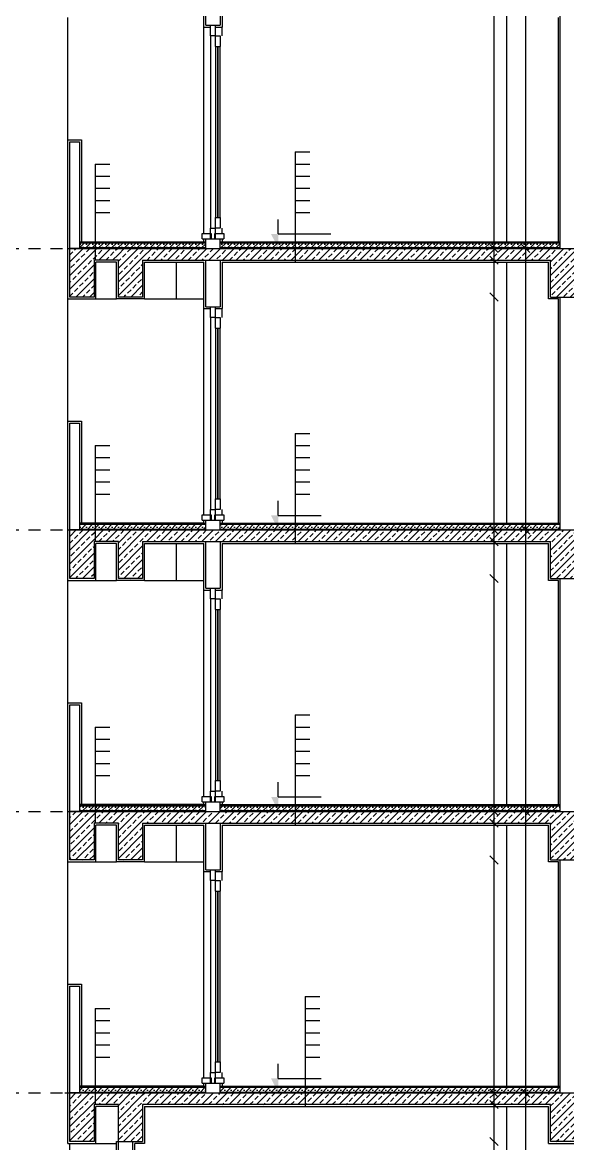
# Model space of a CAD drawing. Header units: metres. Extents: x -220 to 294, y -29 to 18.
# Drawn here: x 24.53 to 30.14, y 0.38 to 11.93 of the extents above; entities that cross this region are included whole.
import ezdxf

# ---------------------------------------------------------------- set-up
doc = ezdxf.new("R2010")
doc.units = ezdxf.units.M
doc.header["$MEASUREMENT"] = 0
doc.linetypes.add('DASHED4', pattern=[0.1875, 0.125, -0.0625])
for name, color, linetype in [('Cizgi', 7, 'Continuous'), ('Kesit_Kot', 7, 'Continuous'), ('Olculendirme', 7, 'Continuous'), ('Rota', 7, 'Continuous'), ('Standart', 7, 'Continuous'), ('Tarama', 7, 'Continuous')]:
    doc.layers.add(name, color=color, linetype=linetype)

msp = doc.modelspace()

# ---------------------------------------------------------------- hatches: boundary and pattern name
at = {"layer": 'Kesit_Kot', "linetype": 'Continuous', "lineweight": -3}
for points in [[(27.166, 9.6), (27.091, 9.75), (27.166, 9.75)], [(27.166, 6.7), (27.091, 6.85), (27.166, 6.85)], [(27.166, 3.8), (27.091, 3.95), (27.166, 3.95)], [(27.166, 0.9), (27.091, 1.05), (27.166, 1.05)]]:
    msp.add_hatch(color=216, dxfattribs=at).paths.add_polyline_path(points)
at = {"layer": 'Tarama', "linetype": 'Continuous', "lineweight": -3}
h = msp.add_hatch(dxfattribs=at)
h.set_pattern_fill('ANSI33', color=58, scale=0.4, style=0)
h.paths.add_polyline_path([(25.269, 9.1), (25.019, 9.1), (25.019, 9.6), (25.269, 9.6)])
h = msp.add_hatch(dxfattribs=at)
h.set_pattern_fill('NET', color=163, style=0)
h.paths.add_polyline_path([(26.419, 9.66), (25.119, 9.66), (25.119, 9.67), (26.419, 9.67)])
h = msp.add_hatch(dxfattribs=at)
h.set_pattern_fill('DOTS', color=58, scale=0.8, style=0)
h.paths.add_polyline_path([(26.419, 9.655), (25.119, 9.655), (25.119, 9.66), (26.419, 9.66)])
h = msp.add_hatch(dxfattribs=at)
h.set_pattern_fill('SACNCR', color=58, scale=0.5, style=0)
h.paths.add_polyline_path([(26.419, 9.605), (25.119, 9.605), (25.119, 9.655), (26.419, 9.655)])
h = msp.add_hatch(dxfattribs=at)
h.set_pattern_fill('DOTS', color=38, scale=0.8, style=0)
h.paths.add_polyline_path([(26.419, 9.6), (25.119, 9.6), (25.119, 9.605), (26.419, 9.605)])
h = msp.add_hatch(dxfattribs=at)
h.set_pattern_fill('ANSI33', color=58, scale=0.4, style=0)
h.paths.add_polyline_path([(25.519, 9.48), (25.269, 9.48), (25.269, 9.6), (25.519, 9.6)])
h = msp.add_hatch(dxfattribs=at)
h.set_pattern_fill('ANSI33', color=58, scale=0.4, style=0)
h.paths.add_polyline_path([(25.769, 9.1), (25.519, 9.1), (25.519, 9.6), (25.769, 9.6)])
h = msp.add_hatch(dxfattribs=at)
h.set_pattern_fill('ANSI33', color=58, scale=0.4, style=0)
h.paths.add_polyline_path([(29.969, 9.48), (25.769, 9.48), (25.769, 9.6), (29.969, 9.6)])
h = msp.add_hatch(dxfattribs=at)
h.set_pattern_fill('NET', color=163, style=0)
h.paths.add_polyline_path([(30.069, 9.66), (26.569, 9.66), (26.569, 9.67), (30.069, 9.67)])
h = msp.add_hatch(dxfattribs=at)
h.set_pattern_fill('DOTS', color=58, scale=0.8, style=0)
h.paths.add_polyline_path([(30.069, 9.655), (26.569, 9.655), (26.569, 9.66), (30.069, 9.66)])
h = msp.add_hatch(dxfattribs=at)
h.set_pattern_fill('SACNCR', color=58, scale=0.5, style=0)
h.paths.add_polyline_path([(30.069, 9.605), (26.569, 9.605), (26.569, 9.655), (30.069, 9.655)])
h = msp.add_hatch(dxfattribs=at)
h.set_pattern_fill('DOTS', color=38, scale=0.8, style=0)
h.paths.add_polyline_path([(30.069, 9.6), (26.569, 9.6), (26.569, 9.605), (30.069, 9.605)])
h = msp.add_hatch(dxfattribs=at)
h.set_pattern_fill('ANSI33', color=58, scale=0.4, style=0)
h.paths.add_polyline_path([(30.219, 9.1), (29.969, 9.1), (29.969, 9.6), (30.219, 9.6)])
h = msp.add_hatch(dxfattribs=at)
h.set_pattern_fill('ANSI33', color=58, scale=0.4, style=0)
h.paths.add_polyline_path([(25.269, 6.2), (25.019, 6.2), (25.019, 6.7), (25.269, 6.7)])
h = msp.add_hatch(dxfattribs=at)
h.set_pattern_fill('NET', color=163, style=0)
h.paths.add_polyline_path([(26.419, 6.76), (25.119, 6.76), (25.119, 6.77), (26.419, 6.77)])
h = msp.add_hatch(dxfattribs=at)
h.set_pattern_fill('DOTS', color=58, scale=0.8, style=0)
h.paths.add_polyline_path([(26.419, 6.755), (25.119, 6.755), (25.119, 6.76), (26.419, 6.76)])
h = msp.add_hatch(dxfattribs=at)
h.set_pattern_fill('SACNCR', color=58, scale=0.5, style=0)
h.paths.add_polyline_path([(26.419, 6.705), (25.119, 6.705), (25.119, 6.755), (26.419, 6.755)])
h = msp.add_hatch(dxfattribs=at)
h.set_pattern_fill('DOTS', color=38, scale=0.8, style=0)
h.paths.add_polyline_path([(26.419, 6.7), (25.119, 6.7), (25.119, 6.705), (26.419, 6.705)])
h = msp.add_hatch(dxfattribs=at)
h.set_pattern_fill('ANSI33', color=58, scale=0.4, style=0)
h.paths.add_polyline_path([(25.519, 6.58), (25.269, 6.58), (25.269, 6.7), (25.519, 6.7)])
h = msp.add_hatch(dxfattribs=at)
h.set_pattern_fill('ANSI33', color=58, scale=0.4, style=0)
h.paths.add_polyline_path([(25.769, 6.2), (25.519, 6.2), (25.519, 6.7), (25.769, 6.7)])
h = msp.add_hatch(dxfattribs=at)
h.set_pattern_fill('ANSI33', color=58, scale=0.4, style=0)
h.paths.add_polyline_path([(29.969, 6.58), (25.769, 6.58), (25.769, 6.7), (29.969, 6.7)])
h = msp.add_hatch(dxfattribs=at)
h.set_pattern_fill('NET', color=163, style=0)
h.paths.add_polyline_path([(30.069, 6.76), (26.569, 6.76), (26.569, 6.77), (30.069, 6.77)])
h = msp.add_hatch(dxfattribs=at)
h.set_pattern_fill('DOTS', color=58, scale=0.8, style=0)
h.paths.add_polyline_path([(30.069, 6.755), (26.569, 6.755), (26.569, 6.76), (30.069, 6.76)])
h = msp.add_hatch(dxfattribs=at)
h.set_pattern_fill('SACNCR', color=58, scale=0.5, style=0)
h.paths.add_polyline_path([(30.069, 6.705), (26.569, 6.705), (26.569, 6.755), (30.069, 6.755)])
h = msp.add_hatch(dxfattribs=at)
h.set_pattern_fill('DOTS', color=38, scale=0.8, style=0)
h.paths.add_polyline_path([(30.069, 6.7), (26.569, 6.7), (26.569, 6.705), (30.069, 6.705)])
h = msp.add_hatch(dxfattribs=at)
h.set_pattern_fill('ANSI33', color=58, scale=0.4, style=0)
h.paths.add_polyline_path([(30.219, 6.2), (29.969, 6.2), (29.969, 6.7), (30.219, 6.7)])
h = msp.add_hatch(dxfattribs=at)
h.set_pattern_fill('NET', color=163, style=0)
h.paths.add_polyline_path([(26.419, 3.86), (25.119, 3.86), (25.119, 3.87), (26.419, 3.87)])
h = msp.add_hatch(dxfattribs=at)
h.set_pattern_fill('DOTS', color=58, scale=0.8, style=0)
h.paths.add_polyline_path([(26.419, 3.855), (25.119, 3.855), (25.119, 3.86), (26.419, 3.86)])
h = msp.add_hatch(dxfattribs=at)
h.set_pattern_fill('SACNCR', color=58, scale=0.5, style=0)
h.paths.add_polyline_path([(26.419, 3.805), (25.119, 3.805), (25.119, 3.855), (26.419, 3.855)])
h = msp.add_hatch(dxfattribs=at)
h.set_pattern_fill('NET', color=163, style=0)
h.paths.add_polyline_path([(30.069, 3.86), (26.569, 3.86), (26.569, 3.87), (30.069, 3.87)])
h = msp.add_hatch(dxfattribs=at)
h.set_pattern_fill('DOTS', color=58, scale=0.8, style=0)
h.paths.add_polyline_path([(30.069, 3.855), (26.569, 3.855), (26.569, 3.86), (30.069, 3.86)])
h = msp.add_hatch(dxfattribs=at)
h.set_pattern_fill('SACNCR', color=58, scale=0.5, style=0)
h.paths.add_polyline_path([(30.069, 3.805), (26.569, 3.805), (26.569, 3.855), (30.069, 3.855)])
h = msp.add_hatch(dxfattribs=at)
h.set_pattern_fill('ANSI33', color=58, scale=0.4, style=0)
h.paths.add_polyline_path([(25.269, 3.3), (25.019, 3.3), (25.019, 3.8), (25.269, 3.8)])
h = msp.add_hatch(dxfattribs=at)
h.set_pattern_fill('DOTS', color=38, scale=0.8, style=0)
h.paths.add_polyline_path([(26.419, 3.8), (25.119, 3.8), (25.119, 3.805), (26.419, 3.805)])
h = msp.add_hatch(dxfattribs=at)
h.set_pattern_fill('ANSI33', color=58, scale=0.4, style=0)
h.paths.add_polyline_path([(25.519, 3.68), (25.269, 3.68), (25.269, 3.8), (25.519, 3.8)])
h = msp.add_hatch(dxfattribs=at)
h.set_pattern_fill('ANSI33', color=58, scale=0.4, style=0)
h.paths.add_polyline_path([(25.769, 3.3), (25.519, 3.3), (25.519, 3.8), (25.769, 3.8)])
h = msp.add_hatch(dxfattribs=at)
h.set_pattern_fill('ANSI33', color=58, scale=0.4, style=0)
h.paths.add_polyline_path([(29.969, 3.68), (25.769, 3.68), (25.769, 3.8), (29.969, 3.8)])
h = msp.add_hatch(dxfattribs=at)
h.set_pattern_fill('DOTS', color=38, scale=0.8, style=0)
h.paths.add_polyline_path([(30.069, 3.8), (26.569, 3.8), (26.569, 3.805), (30.069, 3.805)])
h = msp.add_hatch(dxfattribs=at)
h.set_pattern_fill('ANSI33', color=58, scale=0.4, style=0)
h.paths.add_polyline_path([(30.219, 3.3), (29.969, 3.3), (29.969, 3.8), (30.219, 3.8)])
h = msp.add_hatch(dxfattribs=at)
h.set_pattern_fill('NET', color=163, style=0)
h.paths.add_polyline_path([(26.419, 0.96), (25.119, 0.96), (25.119, 0.97), (26.419, 0.97)])
h = msp.add_hatch(dxfattribs=at)
h.set_pattern_fill('DOTS', color=58, scale=0.8, style=0)
h.paths.add_polyline_path([(26.419, 0.955), (25.119, 0.955), (25.119, 0.96), (26.419, 0.96)])
h = msp.add_hatch(dxfattribs=at)
h.set_pattern_fill('SACNCR', color=58, scale=0.5, style=0)
h.paths.add_polyline_path([(26.419, 0.905), (25.119, 0.905), (25.119, 0.955), (26.419, 0.955)])
h = msp.add_hatch(dxfattribs=at)
h.set_pattern_fill('NET', color=163, style=0)
h.paths.add_polyline_path([(30.069, 0.96), (26.569, 0.96), (26.569, 0.97), (30.069, 0.97)])
h = msp.add_hatch(dxfattribs=at)
h.set_pattern_fill('DOTS', color=58, scale=0.8, style=0)
h.paths.add_polyline_path([(30.069, 0.955), (26.569, 0.955), (26.569, 0.96), (30.069, 0.96)])
h = msp.add_hatch(dxfattribs=at)
h.set_pattern_fill('SACNCR', color=58, scale=0.5, style=0)
h.paths.add_polyline_path([(30.069, 0.905), (26.569, 0.905), (26.569, 0.955), (30.069, 0.955)])
h = msp.add_hatch(dxfattribs=at)
h.set_pattern_fill('ANSI33', color=58, scale=0.4, style=0)
h.paths.add_polyline_path([(25.269, 0.4), (25.019, 0.4), (25.019, 0.9), (25.269, 0.9)])
h = msp.add_hatch(dxfattribs=at)
h.set_pattern_fill('DOTS', color=38, scale=0.8, style=0)
h.paths.add_polyline_path([(26.419, 0.9), (25.119, 0.9), (25.119, 0.905), (26.419, 0.905)])
h = msp.add_hatch(dxfattribs=at)
h.set_pattern_fill('ANSI33', color=58, scale=0.4, style=0)
h.paths.add_polyline_path([(25.519, 0.78), (25.269, 0.78), (25.269, 0.9), (25.519, 0.9)])
h = msp.add_hatch(dxfattribs=at)
h.set_pattern_fill('ANSI33', color=58, scale=0.4, style=0)
h.paths.add_polyline_path([(25.769, 0.4), (25.519, 0.4), (25.519, 0.9), (25.769, 0.9)])
h = msp.add_hatch(dxfattribs=at)
h.set_pattern_fill('ANSI33', color=58, scale=0.4, style=0)
h.paths.add_polyline_path([(29.969, 0.78), (25.769, 0.78), (25.769, 0.9), (29.969, 0.9)])
h = msp.add_hatch(dxfattribs=at)
h.set_pattern_fill('DOTS', color=38, scale=0.8, style=0)
h.paths.add_polyline_path([(30.069, 0.9), (26.569, 0.9), (26.569, 0.905), (30.069, 0.905)])
h = msp.add_hatch(dxfattribs=at)
h.set_pattern_fill('ANSI33', color=58, scale=0.4, style=0)
h.paths.add_polyline_path([(30.219, 0.4), (29.969, 0.4), (29.969, 0.9), (30.219, 0.9)])

# ---------------------------------------------------------------- linework, layer by layer
at = {"layer": 'Cizgi', "color": 241, "linetype": 'Continuous', "lineweight": -3}
for points in [[(26.399, 11.88), (26.399, 12.36)], [(26.589, 12.36), (26.589, 11.88)], [(30.049, 9.67), (30.049, 11.98)], [(26.399, 11.88), (26.469, 11.88)], [(26.519, 11.88), (26.589, 11.88)], [(24.999, 10.72), (25.139, 10.72)], [(25.139, 10.72), (25.139, 9.67)], [(24.999, 9.08), (24.999, 9.605)], [(24.999, 9.6), (25.019, 9.6)], [(26.399, 9.67), (26.399, 9.7)], [(26.589, 9.7), (26.589, 9.67)], [(25.499, 9.46), (25.289, 9.46)], [(25.289, 9.08), (25.289, 9.46)], [(25.499, 9.08), (25.499, 9.46)], [(25.789, 9.46), (26.119, 9.46)], [(25.789, 9.08), (25.789, 9.46)], [(26.119, 9.46), (26.399, 9.46)], [(26.399, 8.98), (26.399, 9.46)], [(26.589, 9.46), (29.519, 9.46)], [(26.589, 9.46), (26.589, 8.98)], [(29.519, 9.46), (29.949, 9.46)], [(29.949, 9.08), (29.949, 9.46)], [(24.999, 9.08), (25.289, 9.08)], [(25.789, 9.08), (25.499, 9.08)], [(30.049, 9.08), (29.949, 9.08)], [(30.049, 6.77), (30.049, 9.08)], [(26.399, 8.98), (26.469, 8.98)], [(26.519, 8.98), (26.589, 8.98)], [(24.999, 7.82), (25.139, 7.82)], [(25.139, 7.82), (25.139, 6.77)], [(24.999, 6.18), (24.999, 6.7)], [(24.999, 6.7), (25.019, 6.7)], [(26.399, 6.77), (26.399, 6.8)], [(26.589, 6.8), (26.589, 6.77)], [(25.499, 6.56), (25.289, 6.56)], [(25.289, 6.18), (25.289, 6.56)], [(25.499, 6.18), (25.499, 6.56)], [(25.789, 6.56), (26.119, 6.56)], [(25.789, 6.18), (25.789, 6.56)], [(26.119, 6.56), (26.399, 6.56)], [(26.399, 6.08), (26.399, 6.56)], [(26.589, 6.56), (29.519, 6.56)], [(26.589, 6.56), (26.589, 6.08)], [(29.519, 6.56), (29.949, 6.56)], [(29.949, 6.18), (29.949, 6.56)], [(24.999, 6.18), (25.289, 6.18)], [(25.789, 6.18), (25.499, 6.18)], [(30.049, 6.18), (29.949, 6.18)], [(30.049, 3.87), (30.049, 6.18)], [(26.399, 6.08), (26.469, 6.08)], [(26.519, 6.08), (26.589, 6.08)], [(24.999, 4.92), (25.139, 4.92)], [(25.139, 4.92), (25.139, 3.87)], [(26.399, 3.87), (26.399, 3.9)], [(26.589, 3.9), (26.589, 3.87)], [(24.999, 3.28), (24.999, 3.8)], [(24.999, 3.8), (25.019, 3.8)], [(25.499, 3.66), (25.289, 3.66)], [(25.289, 3.28), (25.289, 3.66)], [(25.499, 3.28), (25.499, 3.66)], [(25.789, 3.66), (26.119, 3.66)], [(25.789, 3.28), (25.789, 3.66)], [(26.119, 3.66), (26.399, 3.66)], [(26.399, 3.18), (26.399, 3.66)], [(26.589, 3.66), (29.519, 3.66)], [(26.589, 3.66), (26.589, 3.18)], [(29.519, 3.66), (29.949, 3.66)], [(29.949, 3.28), (29.949, 3.66)], [(24.999, 3.28), (25.289, 3.28)], [(25.789, 3.28), (25.499, 3.28)], [(30.049, 3.28), (29.949, 3.28)], [(30.049, 0.97), (30.049, 3.28)], [(26.399, 3.18), (26.469, 3.18)], [(26.519, 3.18), (26.589, 3.18)], [(24.999, 2.02), (25.139, 2.02)], [(25.139, 2.02), (25.139, 0.97)], [(26.399, 0.97), (26.399, 1)], [(26.589, 1), (26.589, 0.97)], [(24.969, 0.9), (24.999, 0.9)], [(24.999, 0.38), (24.999, 0.9)], [(24.999, 0.9), (25.019, 0.9)], [(25.519, 0.76), (25.289, 0.76)], [(25.289, 0.38), (25.289, 0.76)], [(25.789, 0.76), (29.519, 0.76)], [(25.789, 0.76), (25.789, 0.38)], [(29.519, 0.76), (29.949, 0.76)], [(29.949, 0.38), (29.949, 0.76)], [(24.999, 0.38), (25.019, 0.38)], [(25.019, 0.38), (25.289, 0.38)], [(25.499, 0.4), (25.519, 0.4)], [(25.499, 0.3), (25.499, 0.4)], [(25.789, 0.38), (25.689, 0.38)], [(25.689, 0.3), (25.689, 0.38)], [(29.949, 0.38), (30.239, 0.38)]]:
    msp.add_lwpolyline(points, dxfattribs=at)
at = {"layer": 'Cizgi', "color": 166, "linetype": 'Continuous', "lineweight": -3}
for points in [[(26.419, 11.9), (26.419, 12.38)], [(26.569, 12.38), (26.569, 11.9)], [(26.419, 11.9), (26.469, 11.9)], [(26.469, 11.9), (26.519, 11.9)], [(26.519, 11.9), (26.569, 11.9)], [(30.069, 9.67), (30.069, 12)], [(26.419, 9.67), (26.419, 9.7)], [(26.419, 9.7), (26.469, 9.7)], [(26.419, 9.6), (26.419, 9.67)], [(26.469, 9.7), (26.475, 9.7)], [(26.475, 9.7), (26.512, 9.7)], [(26.512, 9.7), (26.519, 9.7)], [(26.519, 9.7), (26.569, 9.7)], [(26.569, 9.67), (26.569, 9.7)], [(26.569, 9.6), (26.569, 9.67)], [(30.069, 9.6), (30.069, 9.67)], [(26.419, 9), (26.419, 9.48)], [(26.569, 9.48), (26.569, 9)], [(30.069, 6.77), (30.069, 9.1)], [(26.419, 9), (26.469, 9)], [(26.469, 9), (26.519, 9)], [(26.519, 9), (26.569, 9)], [(26.419, 6.77), (26.419, 6.8)], [(26.419, 6.8), (26.469, 6.8)], [(26.419, 6.7), (26.419, 6.77)], [(26.469, 6.8), (26.475, 6.8)], [(26.475, 6.8), (26.512, 6.8)], [(26.512, 6.8), (26.519, 6.8)], [(26.519, 6.8), (26.569, 6.8)], [(26.569, 6.77), (26.569, 6.8)], [(26.569, 6.7), (26.569, 6.77)], [(30.069, 6.7), (30.069, 6.77)], [(26.419, 6.1), (26.419, 6.58)], [(26.569, 6.58), (26.569, 6.1)], [(30.069, 3.87), (30.069, 6.2)], [(26.419, 6.1), (26.469, 6.1)], [(26.469, 6.1), (26.519, 6.1)], [(26.519, 6.1), (26.569, 6.1)], [(26.419, 3.87), (26.419, 3.9)], [(26.419, 3.9), (26.469, 3.9)], [(26.419, 3.8), (26.419, 3.87)], [(26.469, 3.9), (26.475, 3.9)], [(26.475, 3.9), (26.512, 3.9)], [(26.512, 3.9), (26.519, 3.9)], [(26.519, 3.9), (26.569, 3.9)], [(26.569, 3.87), (26.569, 3.9)], [(26.569, 3.8), (26.569, 3.87)], [(30.069, 3.8), (30.069, 3.87)], [(26.419, 3.2), (26.419, 3.68)], [(26.569, 3.68), (26.569, 3.2)], [(30.069, 0.97), (30.069, 3.3)], [(26.419, 3.2), (26.469, 3.2)], [(26.469, 3.2), (26.519, 3.2)], [(26.519, 3.2), (26.569, 3.2)], [(26.419, 0.97), (26.419, 1)], [(26.419, 1), (26.469, 1)], [(26.419, 0.9), (26.419, 0.97)], [(26.469, 1), (26.475, 1)], [(26.475, 1), (26.512, 1)], [(26.512, 1), (26.519, 1)], [(26.519, 1), (26.569, 1)], [(26.569, 0.97), (26.569, 1)], [(26.569, 0.9), (26.569, 0.97)], [(30.069, 0.9), (30.069, 0.97)], [(25.519, -2), (25.519, 0.4)], [(25.669, -1.945), (25.669, 0.4)]]:
    msp.add_lwpolyline(points, dxfattribs=at)
at = {"layer": 'Cizgi', "color": 118, "linetype": 'Continuous', "lineweight": -3}
for points in [[(29.519, 9.67), (29.519, 12.36)], [(24.999, 9.605), (24.999, 11.98)], [(26.399, 9.755), (26.399, 11.88)], [(26.589, 11.79), (26.589, 11.88)], [(26.589, 9.755), (26.589, 9.81)], [(26.119, 9.08), (26.119, 9.46)], [(29.519, 6.77), (29.519, 9.46)], [(24.999, 6.7), (24.999, 9.08)], [(25.289, 9.08), (25.499, 9.08)], [(25.789, 9.08), (26.119, 9.08)], [(26.119, 9.08), (26.399, 9.08)], [(26.399, 6.855), (26.399, 8.98)], [(26.589, 8.89), (26.589, 8.98)], [(26.589, 6.855), (26.589, 6.91)], [(26.119, 6.18), (26.119, 6.56)], [(29.519, 3.87), (29.519, 6.56)], [(24.999, 3.8), (24.999, 6.18)], [(25.289, 6.18), (25.499, 6.18)], [(25.789, 6.18), (26.119, 6.18)], [(26.119, 6.18), (26.399, 6.18)], [(26.399, 3.955), (26.399, 6.08)], [(26.589, 5.99), (26.589, 6.08)], [(26.589, 3.955), (26.589, 4.01)], [(26.119, 3.28), (26.119, 3.66)], [(29.519, 0.97), (29.519, 3.66)], [(24.999, 0.9), (24.999, 3.28)], [(25.289, 3.28), (25.499, 3.28)], [(25.789, 3.28), (26.119, 3.28)], [(26.119, 3.28), (26.399, 3.28)], [(26.399, 1.055), (26.399, 3.18)], [(26.589, 3.09), (26.589, 3.18)], [(26.589, 1.055), (26.589, 1.11)], [(29.519, -1.945), (29.519, 0.76)], [(25.019, -2), (25.019, 0.38)], [(25.289, 0.38), (25.499, 0.38)]]:
    msp.add_lwpolyline(points, dxfattribs=at)
at = {"layer": 'Cizgi', "color": 173, "linetype": 'Continuous', "lineweight": -3}
for points in [[(26.469, 11.88), (26.469, 11.9)], [(26.519, 11.88), (26.519, 11.9)], [(26.469, 11.79), (26.469, 11.88)], [(26.519, 11.79), (26.469, 11.79)], [(26.519, 11.79), (26.519, 11.88)], [(26.519, 11.68), (26.519, 11.79)], [(26.519, 11.79), (26.569, 11.79)], [(26.569, 11.79), (26.569, 11.68)], [(26.519, 11.68), (26.543, 11.68)], [(26.543, 9.92), (26.543, 11.68)], [(26.543, 11.68), (26.544, 11.68)], [(26.544, 11.68), (26.569, 11.68)], [(26.544, 11.68), (26.544, 9.92)], [(26.519, 9.81), (26.519, 9.92)], [(26.519, 9.92), (26.543, 9.92)], [(26.544, 9.92), (26.543, 9.92)], [(26.544, 9.92), (26.569, 9.92)], [(26.569, 9.92), (26.569, 9.81)], [(26.381, 9.7), (26.381, 9.755)], [(26.381, 9.755), (26.469, 9.755)], [(26.469, 9.755), (26.469, 9.81)], [(26.469, 9.81), (26.519, 9.81)], [(26.469, 9.7), (26.469, 9.755)], [(26.469, 9.755), (26.475, 9.755)], [(26.475, 9.755), (26.475, 9.7)], [(26.512, 9.7), (26.512, 9.755)], [(26.512, 9.755), (26.519, 9.755)], [(26.519, 9.755), (26.519, 9.81)], [(26.569, 9.81), (26.519, 9.81)], [(26.519, 9.7), (26.519, 9.755)], [(26.519, 9.755), (26.606, 9.755)], [(26.606, 9.755), (26.606, 9.7)], [(26.381, 9.7), (26.399, 9.7)], [(26.399, 9.7), (26.419, 9.7)], [(26.569, 9.7), (26.589, 9.7)], [(26.589, 9.7), (26.606, 9.7)], [(26.469, 8.98), (26.469, 9)], [(26.469, 8.89), (26.469, 8.98)], [(26.519, 8.98), (26.519, 9)], [(26.519, 8.89), (26.519, 8.98)], [(26.519, 8.89), (26.469, 8.89)], [(26.519, 8.78), (26.519, 8.89)], [(26.519, 8.89), (26.569, 8.89)], [(26.519, 8.78), (26.543, 8.78)], [(26.543, 7.02), (26.543, 8.78)], [(26.543, 8.78), (26.544, 8.78)], [(26.544, 8.78), (26.569, 8.78)], [(26.544, 8.78), (26.544, 7.02)], [(26.569, 8.89), (26.569, 8.78)], [(26.519, 6.91), (26.519, 7.02)], [(26.519, 7.02), (26.543, 7.02)], [(26.544, 7.02), (26.543, 7.02)], [(26.544, 7.02), (26.569, 7.02)], [(26.569, 7.02), (26.569, 6.91)], [(26.381, 6.8), (26.381, 6.855)], [(26.381, 6.855), (26.469, 6.855)], [(26.469, 6.855), (26.469, 6.91)], [(26.469, 6.91), (26.519, 6.91)], [(26.469, 6.8), (26.469, 6.855)], [(26.469, 6.855), (26.475, 6.855)], [(26.475, 6.855), (26.475, 6.8)], [(26.512, 6.8), (26.512, 6.855)], [(26.512, 6.855), (26.519, 6.855)], [(26.519, 6.855), (26.519, 6.91)], [(26.569, 6.91), (26.519, 6.91)], [(26.519, 6.8), (26.519, 6.855)], [(26.519, 6.855), (26.606, 6.855)], [(26.606, 6.855), (26.606, 6.8)], [(26.381, 6.8), (26.399, 6.8)], [(26.399, 6.8), (26.419, 6.8)], [(26.569, 6.8), (26.589, 6.8)], [(26.589, 6.8), (26.606, 6.8)], [(26.469, 6.08), (26.469, 6.1)], [(26.469, 5.99), (26.469, 6.08)], [(26.519, 6.08), (26.519, 6.1)], [(26.519, 5.99), (26.519, 6.08)], [(26.519, 5.99), (26.469, 5.99)], [(26.519, 5.88), (26.519, 5.99)], [(26.519, 5.99), (26.569, 5.99)], [(26.569, 5.99), (26.569, 5.88)], [(26.519, 5.88), (26.543, 5.88)], [(26.543, 4.12), (26.543, 5.88)], [(26.543, 5.88), (26.544, 5.88)], [(26.544, 5.88), (26.569, 5.88)], [(26.544, 5.88), (26.544, 4.12)], [(26.519, 4.01), (26.519, 4.12)], [(26.519, 4.12), (26.543, 4.12)], [(26.544, 4.12), (26.543, 4.12)], [(26.544, 4.12), (26.569, 4.12)], [(26.569, 4.12), (26.569, 4.01)], [(26.381, 3.9), (26.381, 3.955)], [(26.381, 3.955), (26.469, 3.955)], [(26.469, 3.955), (26.469, 4.01)], [(26.469, 4.01), (26.519, 4.01)], [(26.469, 3.9), (26.469, 3.955)], [(26.469, 3.955), (26.475, 3.955)], [(26.475, 3.955), (26.475, 3.9)], [(26.512, 3.9), (26.512, 3.955)], [(26.512, 3.955), (26.519, 3.955)], [(26.519, 3.955), (26.519, 4.01)], [(26.569, 4.01), (26.519, 4.01)], [(26.519, 3.9), (26.519, 3.955)], [(26.519, 3.955), (26.606, 3.955)], [(26.606, 3.955), (26.606, 3.9)], [(26.381, 3.9), (26.399, 3.9)], [(26.399, 3.9), (26.419, 3.9)], [(26.569, 3.9), (26.589, 3.9)], [(26.589, 3.9), (26.606, 3.9)], [(26.469, 3.18), (26.469, 3.2)], [(26.469, 3.09), (26.469, 3.18)], [(26.519, 3.18), (26.519, 3.2)], [(26.519, 3.09), (26.519, 3.18)], [(26.519, 3.09), (26.469, 3.09)], [(26.519, 2.98), (26.519, 3.09)], [(26.519, 3.09), (26.569, 3.09)], [(26.569, 3.09), (26.569, 2.98)], [(26.519, 2.98), (26.543, 2.98)], [(26.543, 1.22), (26.543, 2.98)], [(26.543, 2.98), (26.544, 2.98)], [(26.544, 2.98), (26.569, 2.98)], [(26.544, 2.98), (26.544, 1.22)], [(26.519, 1.11), (26.519, 1.22)], [(26.519, 1.22), (26.543, 1.22)], [(26.544, 1.22), (26.543, 1.22)], [(26.544, 1.22), (26.569, 1.22)], [(26.569, 1.22), (26.569, 1.11)], [(26.381, 1), (26.381, 1.055)], [(26.381, 1.055), (26.469, 1.055)], [(26.469, 1.055), (26.469, 1.11)], [(26.469, 1.11), (26.519, 1.11)], [(26.469, 1), (26.469, 1.055)], [(26.469, 1.055), (26.475, 1.055)], [(26.475, 1.055), (26.475, 1)], [(26.512, 1), (26.512, 1.055)], [(26.512, 1.055), (26.519, 1.055)], [(26.519, 1.055), (26.519, 1.11)], [(26.569, 1.11), (26.519, 1.11)], [(26.519, 1), (26.519, 1.055)], [(26.519, 1.055), (26.606, 1.055)], [(26.606, 1.055), (26.606, 1)], [(26.381, 1), (26.399, 1)], [(26.399, 1), (26.419, 1)], [(26.569, 1), (26.589, 1)], [(26.589, 1), (26.606, 1)]]:
    msp.add_lwpolyline(points, dxfattribs=at)
at = {"layer": 'Cizgi', "color": 98, "linetype": 'Continuous', "lineweight": -3}
for points in [[(26.469, 11.79), (26.469, 9.81)], [(26.519, 11.68), (26.519, 9.92)], [(26.569, 9.92), (26.569, 11.68)], [(26.469, 8.89), (26.469, 6.91)], [(26.519, 8.78), (26.519, 7.02)], [(26.569, 7.02), (26.569, 8.78)], [(26.469, 5.99), (26.469, 4.01)], [(26.519, 5.88), (26.519, 4.12)], [(26.569, 4.12), (26.569, 5.88)], [(26.469, 3.09), (26.469, 1.11)], [(26.519, 2.98), (26.519, 1.22)], [(26.569, 1.22), (26.569, 2.98)]]:
    msp.add_lwpolyline(points, dxfattribs=at)
at = {"layer": 'Cizgi', "color": 73, "linetype": 'DASHED4', "lineweight": -3}
for points in [[(18.969, 9.6), (24.999, 9.6)], [(24.999, 9.6), (34.719, 9.6)], [(18.969, 6.7), (24.999, 6.7)], [(24.999, 6.7), (34.719, 6.7)], [(18.969, 3.8), (24.999, 3.8)], [(24.999, 3.8), (34.719, 3.8)], [(18.969, 0.9), (24.969, 0.9)], [(24.969, 0.9), (34.719, 0.9)]]:
    msp.add_lwpolyline(points, dxfattribs=at)
at = {"layer": 'Cizgi', "color": 59, "linetype": 'Continuous', "lineweight": -3}
for points in [[(25.019, 9.6), (25.019, 9.67)], [(25.119, 9.67), (26.399, 9.67)], [(26.399, 9.67), (26.419, 9.67)], [(26.569, 9.67), (26.589, 9.67)], [(26.589, 9.67), (29.519, 9.67)], [(29.519, 9.67), (30.049, 9.67)], [(30.049, 9.67), (30.069, 9.67)], [(25.019, 6.7), (25.019, 6.77)], [(26.399, 6.77), (25.119, 6.77)], [(26.399, 6.77), (26.419, 6.77)], [(26.569, 6.77), (26.589, 6.77)], [(26.589, 6.77), (29.519, 6.77)], [(29.519, 6.77), (30.049, 6.77)], [(30.049, 6.77), (30.069, 6.77)], [(25.019, 3.8), (25.019, 3.87)], [(26.399, 3.87), (25.119, 3.87)], [(26.399, 3.87), (26.419, 3.87)], [(26.569, 3.87), (26.589, 3.87)], [(26.589, 3.87), (29.519, 3.87)], [(29.519, 3.87), (30.049, 3.87)], [(30.049, 3.87), (30.069, 3.87)], [(25.019, 0.9), (25.019, 0.97)], [(26.399, 0.97), (25.119, 0.97)], [(26.399, 0.97), (26.419, 0.97)], [(26.569, 0.97), (26.589, 0.97)], [(26.589, 0.97), (29.519, 0.97)], [(29.519, 0.97), (30.049, 0.97)], [(30.049, 0.97), (30.069, 0.97)]]:
    msp.add_lwpolyline(points, dxfattribs=at)
at = {"layer": 'Cizgi', "color": 7, "linetype": 'Continuous', "lineweight": -3}
for points in [[(25.019, 9.6), (26.419, 9.6)], [(25.019, 9.1), (25.019, 9.6)], [(26.419, 9.6), (26.569, 9.6)], [(26.569, 9.6), (30.069, 9.6)], [(30.069, 9.6), (30.219, 9.6)], [(25.519, 9.48), (25.269, 9.48)], [(25.269, 9.48), (25.269, 9.1)], [(25.519, 9.1), (25.519, 9.48)], [(25.769, 9.48), (26.419, 9.48)], [(25.769, 9.48), (25.769, 9.1)], [(26.419, 9.48), (26.569, 9.48)], [(26.569, 9.48), (29.969, 9.48)], [(29.969, 9.1), (29.969, 9.48)], [(25.269, 9.1), (25.019, 9.1)], [(25.769, 9.1), (25.519, 9.1)], [(29.969, 9.1), (30.069, 9.1)], [(30.069, 9.1), (30.219, 9.1)], [(25.019, 6.7), (26.419, 6.7)], [(25.019, 6.2), (25.019, 6.7)], [(26.419, 6.7), (26.569, 6.7)], [(26.569, 6.7), (30.069, 6.7)], [(30.069, 6.7), (30.219, 6.7)], [(25.519, 6.58), (25.269, 6.58)], [(25.269, 6.58), (25.269, 6.2)], [(25.519, 6.2), (25.519, 6.58)], [(25.769, 6.58), (26.419, 6.58)], [(25.769, 6.58), (25.769, 6.2)], [(26.419, 6.58), (26.569, 6.58)], [(26.569, 6.58), (29.969, 6.58)], [(29.969, 6.2), (29.969, 6.58)], [(25.269, 6.2), (25.019, 6.2)], [(25.769, 6.2), (25.519, 6.2)], [(29.969, 6.2), (30.069, 6.2)], [(30.069, 6.2), (30.219, 6.2)], [(25.019, 3.3), (25.019, 3.8)], [(25.019, 3.8), (26.419, 3.8)], [(26.419, 3.8), (26.569, 3.8)], [(26.569, 3.8), (30.069, 3.8)], [(30.069, 3.8), (30.219, 3.8)], [(25.519, 3.68), (25.269, 3.68)], [(25.269, 3.68), (25.269, 3.3)], [(25.519, 3.3), (25.519, 3.68)], [(25.769, 3.68), (25.769, 3.3)], [(25.769, 3.68), (26.419, 3.68)], [(26.419, 3.68), (26.569, 3.68)], [(26.569, 3.68), (29.969, 3.68)], [(29.969, 3.3), (29.969, 3.68)], [(25.269, 3.3), (25.019, 3.3)], [(25.769, 3.3), (25.519, 3.3)], [(29.969, 3.3), (30.069, 3.3)], [(30.069, 3.3), (30.219, 3.3)], [(25.019, 0.9), (26.419, 0.9)], [(25.019, 0.4), (25.019, 0.9)], [(26.419, 0.9), (26.569, 0.9)], [(26.569, 0.9), (30.069, 0.9)], [(30.069, 0.9), (30.219, 0.9)], [(25.519, 0.78), (25.269, 0.78)], [(25.269, 0.78), (25.269, 0.4)], [(25.519, 0.76), (25.519, 0.78)], [(25.519, 0.4), (25.519, 0.76)], [(29.969, 0.78), (25.769, 0.78)], [(25.769, 0.78), (25.769, 0.4)], [(29.969, 0.4), (29.969, 0.78)], [(25.269, 0.4), (25.019, 0.4)], [(25.519, 0.4), (25.669, 0.4)], [(25.669, 0.4), (25.769, 0.4)], [(30.219, 0.4), (29.969, 0.4)]]:
    msp.add_lwpolyline(points, dxfattribs=at)
at = {"layer": 'Cizgi', "color": 38, "linetype": 'Continuous', "lineweight": -3}
for points in [[(26.419, 9.66), (25.119, 9.66)], [(26.419, 9.655), (25.119, 9.655)], [(26.419, 9.605), (25.119, 9.605)], [(30.069, 9.66), (26.569, 9.66)], [(30.069, 9.655), (26.569, 9.655)], [(30.069, 9.605), (26.569, 9.605)], [(26.419, 6.76), (25.119, 6.76)], [(26.419, 6.755), (25.119, 6.755)], [(26.419, 6.705), (25.119, 6.705)], [(30.069, 6.76), (26.569, 6.76)], [(30.069, 6.755), (26.569, 6.755)], [(30.069, 6.705), (26.569, 6.705)], [(26.419, 3.86), (25.119, 3.86)], [(26.419, 3.855), (25.119, 3.855)], [(30.069, 3.86), (26.569, 3.86)], [(30.069, 3.855), (26.569, 3.855)], [(26.419, 3.805), (25.119, 3.805)], [(30.069, 3.805), (26.569, 3.805)], [(26.419, 0.96), (25.119, 0.96)], [(26.419, 0.955), (25.119, 0.955)], [(30.069, 0.96), (26.569, 0.96)], [(30.069, 0.955), (26.569, 0.955)], [(26.419, 0.905), (25.119, 0.905)], [(30.069, 0.905), (26.569, 0.905)]]:
    msp.add_lwpolyline(points, dxfattribs=at)
at = {"layer": 'Kesit_Kot', "color": 216, "linetype": 'Continuous', "lineweight": -3}
for points in [[(27.166, 9.75), (27.166, 9.9)], [(27.166, 9.75), (27.705, 9.75)], [(26.666, 9.6), (27.166, 9.6)], [(27.166, 6.85), (27.166, 7)], [(27.166, 6.85), (27.608, 6.85)], [(26.666, 6.7), (27.166, 6.7)], [(27.166, 3.95), (27.166, 4.1)], [(27.166, 3.95), (27.608, 3.95)], [(26.666, 3.8), (27.166, 3.8)], [(27.166, 1.05), (27.166, 1.2)], [(27.166, 1.05), (27.608, 1.05)], [(26.666, 0.9), (27.166, 0.9)]]:
    msp.add_lwpolyline(points, dxfattribs=at)
at = {"layer": 'Olculendirme', "color": 47, "linetype": 'Continuous', "lineweight": -3}
for points in [[(29.388, -7.88), (29.388, 12.58)], [(29.713, -8.83), (29.713, 12.58)], [(29.463, 9.6), (29.763, 9.6)], [(29.463, 6.7), (29.763, 6.7)], [(29.463, 3.8), (29.763, 3.8)], [(29.463, 0.9), (29.763, 0.9)]]:
    msp.add_lwpolyline(points, dxfattribs=at)
at = {"layer": 'Olculendirme', "color": 59, "linetype": 'Continuous', "lineweight": -3}
for points in [[(29.345, 9.642), (29.43, 9.558)], [(29.67, 9.642), (29.755, 9.558)], [(29.345, 9.522), (29.43, 9.438)], [(29.345, 9.142), (29.43, 9.058)], [(29.345, 6.742), (29.43, 6.658)], [(29.67, 6.742), (29.755, 6.658)], [(29.345, 6.622), (29.43, 6.538)], [(29.345, 6.242), (29.43, 6.158)], [(29.345, 3.842), (29.43, 3.758)], [(29.67, 3.842), (29.755, 3.758)], [(29.345, 3.722), (29.43, 3.638)], [(29.345, 3.342), (29.43, 3.258)], [(29.345, 0.942), (29.43, 0.858)], [(29.67, 0.942), (29.755, 0.858)], [(29.345, 0.822), (29.43, 0.738)], [(29.345, 0.442), (29.43, 0.358)]]:
    msp.add_lwpolyline(points, dxfattribs=at)
at = {"layer": 'Rota', "color": 38, "linetype": 'Continuous', "lineweight": -3}
for points in [[(25.019, 9.6), (25.019, 10.7)], [(25.019, 10.7), (25.119, 10.7)], [(25.119, 10.7), (25.119, 9.6)], [(25.119, 9.6), (25.019, 9.6)], [(25.019, 6.7), (25.019, 7.8)], [(25.019, 7.8), (25.119, 7.8)], [(25.119, 7.8), (25.119, 6.7)], [(25.119, 6.7), (25.019, 6.7)], [(25.019, 3.8), (25.019, 4.9)], [(25.019, 4.9), (25.119, 4.9)], [(25.119, 4.9), (25.119, 3.8)], [(25.119, 3.8), (25.019, 3.8)], [(25.019, 0.9), (25.019, 2)], [(25.019, 2), (25.119, 2)], [(25.119, 2), (25.119, 0.9)], [(25.119, 0.9), (25.019, 0.9)]]:
    msp.add_lwpolyline(points, dxfattribs=at)
at = {"layer": 'Standart', "color": 58, "linetype": 'Continuous', "lineweight": -3}
for points in [[(27.341, 10.595), (27.341, 9.46)], [(27.341, 10.595), (27.491, 10.595)], [(25.28, 10.47), (25.28, 9.48)], [(25.28, 10.47), (25.43, 10.47)], [(27.341, 10.47), (27.491, 10.47)], [(25.28, 10.345), (25.43, 10.345)], [(27.341, 10.345), (27.491, 10.345)], [(25.28, 10.22), (25.43, 10.22)], [(27.341, 10.22), (27.491, 10.22)], [(25.28, 10.095), (25.43, 10.095)], [(27.341, 10.095), (27.491, 10.095)], [(25.28, 9.97), (25.43, 9.97)], [(27.341, 9.97), (27.491, 9.97)], [(27.341, 7.695), (27.341, 6.56)], [(27.341, 7.695), (27.491, 7.695)], [(25.28, 7.57), (25.28, 6.58)], [(25.28, 7.57), (25.43, 7.57)], [(27.341, 7.57), (27.491, 7.57)], [(25.28, 7.445), (25.43, 7.445)], [(27.341, 7.445), (27.491, 7.445)], [(25.28, 7.32), (25.43, 7.32)], [(27.341, 7.32), (27.491, 7.32)], [(25.28, 7.195), (25.43, 7.195)], [(27.341, 7.195), (27.491, 7.195)], [(25.28, 7.07), (25.43, 7.07)], [(27.341, 7.07), (27.491, 7.07)], [(27.341, 4.795), (27.341, 3.66)], [(27.341, 4.795), (27.491, 4.795)], [(25.28, 4.67), (25.28, 3.68)], [(25.28, 4.67), (25.43, 4.67)], [(27.341, 4.67), (27.491, 4.67)], [(25.28, 4.545), (25.43, 4.545)], [(27.341, 4.545), (27.491, 4.545)], [(25.28, 4.42), (25.43, 4.42)], [(27.341, 4.42), (27.491, 4.42)], [(25.28, 4.295), (25.43, 4.295)], [(27.341, 4.295), (27.491, 4.295)], [(25.28, 4.17), (25.43, 4.17)], [(27.341, 4.17), (27.491, 4.17)], [(27.442, 1.895), (27.442, 0.76)], [(27.442, 1.895), (27.592, 1.895)], [(25.28, 1.77), (25.28, 0.78)], [(25.28, 1.77), (25.43, 1.77)], [(27.442, 1.77), (27.592, 1.77)], [(25.28, 1.645), (25.43, 1.645)], [(27.442, 1.645), (27.592, 1.645)], [(25.28, 1.52), (25.43, 1.52)], [(27.442, 1.52), (27.592, 1.52)], [(25.28, 1.395), (25.43, 1.395)], [(27.442, 1.395), (27.592, 1.395)], [(25.28, 1.27), (25.43, 1.27)], [(27.442, 1.27), (27.592, 1.27)]]:
    msp.add_lwpolyline(points, dxfattribs=at)

doc.saveas('drawing.dxf')
